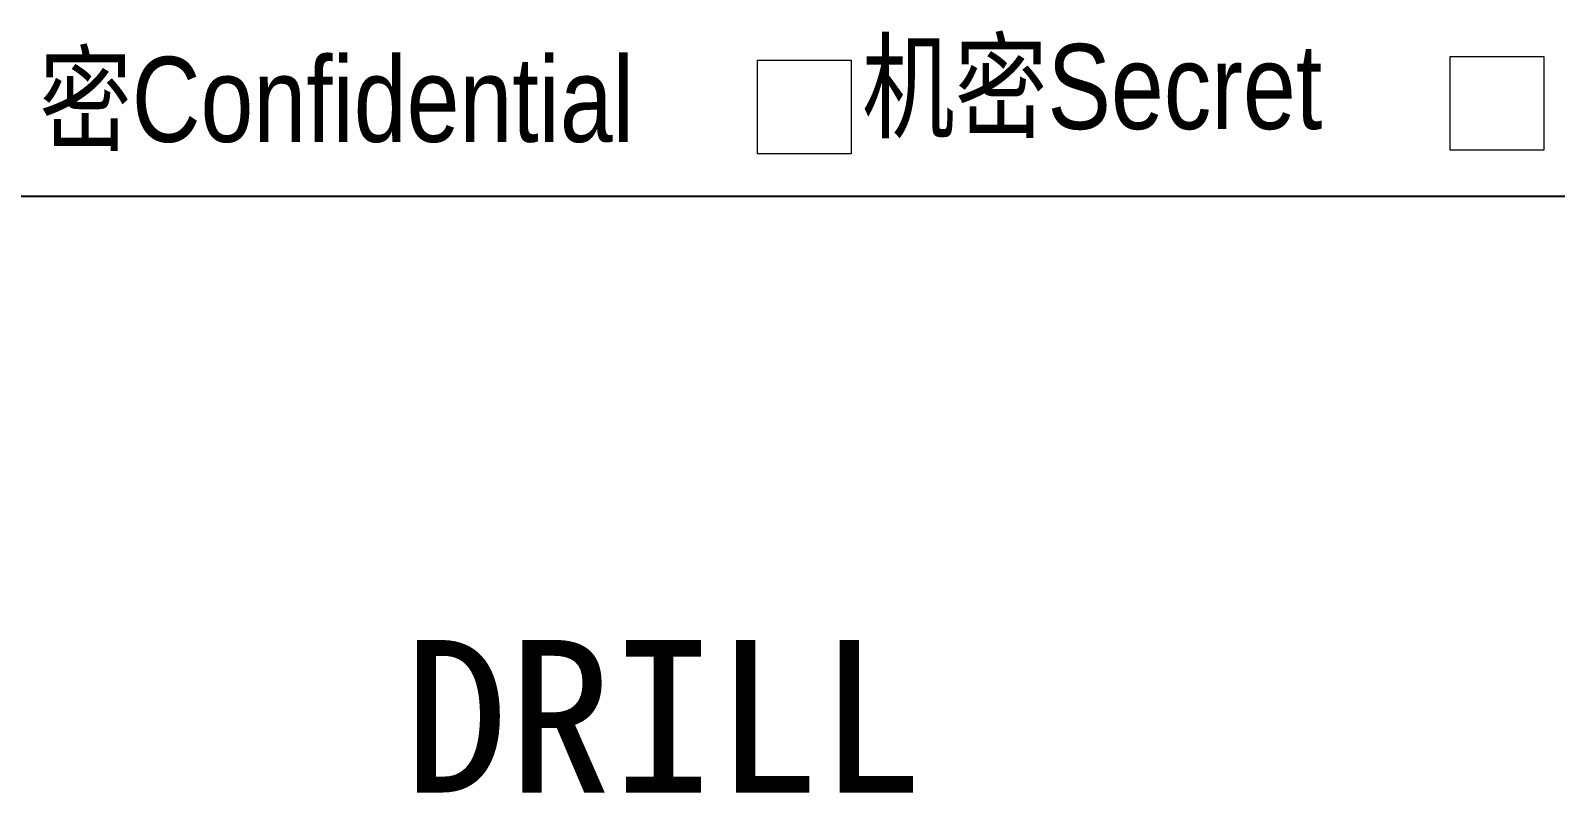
# Model space of a CAD drawing. Extents: x -81 to 328, y -202 to 89.
# Drawn here: x 284.02 to 305.98, y -172.54 to -161.56 of the extents above; entities that cross this region are included whole.
import ezdxf

# ---------------------------------------------------------------- set-up
doc = ezdxf.new("R2010")
doc.units = 0
doc.styles.add('CHINESE', font='PMingLiU.ttf', dxfattribs={"width": 0.8})
doc.styles.get("Standard").update_dxf_attribs({"font": 'txt.shx'})

msp = doc.modelspace()

# ---------------------------------------------------------------- linework, layer by layer
msp.add_line((324.768, -163.956), (208.494, -163.956))
at = {"color": 1, "lineweight": 0}
for points in [[(294.494, -161.994), (295.842, -161.994), (295.842, -163.341), (294.494, -163.341)], [(304.469, -161.939), (305.816, -161.939), (305.816, -163.286), (304.469, -163.286)]]:
    msp.add_lwpolyline(points, close=True, dxfattribs=at)

# ---------------------------------------------------------------- texts
at = {"lineweight": 0, "char_height": 1.22496, "width": 13.43728, "attachment_point": 1, "style": 'CHINESE'}
for s, insert in [('{\\fPMingLiU|b0|i0|c136|p18;\\C1;机密\\fArial|b0|i0|c0|p34;Secret}', (295.995, -161.759)), ('{\\fPMingLiU|b0|i0|c136|p18;\\C1;密\\fArial|b0|i0|c0|p34;Confidential}', (284.146, -161.944))]:
    msp.add_mtext(s, dxfattribs=dict(at, insert=insert))
at = {"insert": (289.401, -170.344), "char_height": 2.19765, "width": 28.5804, "attachment_point": 1}
msp.add_mtext('{\\fSimSun|b0|i0|c134|p2;DRILL}', dxfattribs=at)

doc.saveas('drawing.dxf')
